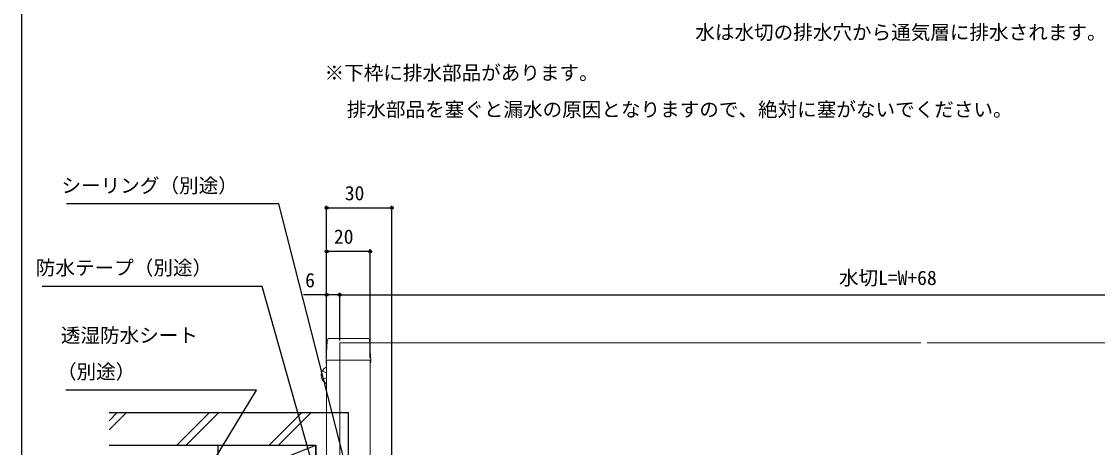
# Model space of a CAD drawing. Units: millimetres, scale not verified. Extents: x -525 to 525, y -783 to 779.
# Drawn here: x -525 to -30.5, y -427.4 to -231.6 of the extents above; entities that cross this region are included whole.
import ezdxf
from ezdxf.enums import TextEntityAlignment as Align

# ---------------------------------------------------------------- set-up
doc = ezdxf.new("R2010")
doc.units = ezdxf.units.MM
doc.header["$LTSCALE"] = 4
doc.layers.add('0-5_YKK_13', color=4, linetype='Continuous', lineweight=18)
for name, color, linetype in [('0-7_YKK_D', 6, 'Continuous'), ('0-8_YKK_ZWAK', 7, 'Continuous'), ('0-9_YSS_K', 3, 'Continuous'), ('0-A_YSS_KE', 3, 'Continuous')]:
    doc.layers.add(name, color=color, linetype=linetype)
doc.styles.add('ＭＳ ゴシック', font='')
doc.styles.get('ＭＳ ゴシック').set_extended_font_data('MS Gothic')

msp = doc.modelspace()

# ---------------------------------------------------------------- linework, layer by layer
at = {"layer": '0-5_YKK_13', "color": 6}
for p, q in [((-366.048, -377.274), (-383.499, -377.274)), ((-384.68, -380.952), (-385.054, -387.044)), ((-364.493, -387.044), (-364.867, -380.952)), ((-385.054, -387.044), (-385.055, -387.062)), ((-385.055, -388.544), (-385.055, -387.062)), ((-384.755, -387.37), (-384.774, -387.387)), ((-384.755, -387.37), (-384.755, -387.361)), ((-384.053, -387.3), (-365.494, -387.3)), ((-365.774, -387.3), (-383.774, -387.3)), ((-364.792, -387.361), (-364.792, -387.37)), ((-364.774, -387.387), (-364.792, -387.37)), ((-364.493, -387.044), (-364.492, -387.062)), ((-364.492, -387.062), (-364.492, -388.239))]:
    msp.add_line(p, q, dxfattribs=at)
at = {"layer": '0-5_YKK_13'}
for p, q in [((-384.774, -411.274), (-384.774, -387.387)), ((-384.774, -397.808), (-384.774, -390.617)), ((-364.774, -464.274), (-364.774, -387.387)), ((-386.739, -392.163), (-384.924, -393.068)), ((-386.739, -396.263), (-384.924, -395.358)), ((-384.774, -393.351), (-384.924, -393.068)), ((-384.774, -395.074), (-384.924, -395.358)), ((-384.774, -493.98), (-384.774, -411.274))]:
    msp.add_line(p, q, dxfattribs=at)
at = {"layer": '0-5_YKK_13', "color": 5}
for points in [[(-354.774, -499.274), (-378.774, -499.274), (-378.774, -379.274)], [(-111.773, -379.274), (-364.973, -379.274), (-378.774, -379.274)], [(-108.773, -379.274), (135.426, -379.274), (149.226, -379.274)]]:
    msp.add_lwpolyline(points, dxfattribs=at)
at = {"layer": '0-5_YKK_13', "color": 6}
for centre, radius, start, end in [((-383.275, -378.411), 1.252, 136.59866, 184.87994), ((-383.499, -378.274), 1, 90.00009, 133.47656), ((-366.048, -378.274), 1, 51.11009, 89.99995), ((-366.364, -378.468), 1.353, 354.25102, 45.8373), ((-384.734, -388.538), 0.32, 181.01729, 262.99649), ((-384.755, -388.543), 0.299, 180.10046, 266.50376), ((-364.792, -388.238), 0.299, 273.49624, 359.89954), ((-364.792, -388.239), 0.3, 273.61382, 0)]:
    msp.add_arc(centre, radius, start, end, dxfattribs=at)
at = {"layer": '0-5_YKK_13'}
for centre, radius, start, end in [((-383.074, -394.213), 4.2, 117.28096, 242.71904), ((-384.928, -390.617), 0.154, 0, 117.28096), ((-384.928, -397.808), 0.154, 242.71904, 0)]:
    msp.add_arc(centre, radius, start, end, dxfattribs=at)
at = {"layer": '0-5_YKK_13', "color": 6}
for centre, major_axis, ratio, start_param, end_param in [((-384.68, -381.213), (-0.183, -3), 0.005311, 3.5904852, 4.6254461), ((-364.867, -381.213), (0.183, -3), 0.005311, 1.6577392, 2.6318347), ((-384.053, -387.361), (-0.701, 0), 0.086993, 4.712389, 6.2831853), ((-365.494, -387.361), (-0.701, 0), 0.086993, 3.1415927, 4.712389)]:
    msp.add_ellipse(centre, major_axis=major_axis, ratio=ratio, start_param=start_param, end_param=end_param, dxfattribs=at)
at = {"layer": '0-7_YKK_D'}
for p, q in [((-384.774, -386.387), (-384.774, -316.274)), ((-354.774, -463.774), (-354.774, -316.274)), ((-384.774, -317.274), (-354.774, -317.274)), ((-384.774, -386.387), (-384.774, -336.274)), ((-364.774, -337.274), (-384.774, -337.274)), ((-364.774, -386.387), (-364.774, -336.274)), ((-384.774, -386.387), (-384.774, -356.274)), ((-378.774, -378.274), (-378.774, -356.274)), ((-378.774, -378.274), (-378.774, -356.274)), ((-378.774, -357.274), (149.226, -357.274))]:
    msp.add_line(p, q, dxfattribs=at)
for points in [[(-368.685, -464.274), (-369.316, -461.803), (-406.722, -315.477), (-504.261, -315.477)], [(-361.47, -540.774), (-362.162, -538.32), (-414.338, -353.41), (-515.456, -353.41)], [(-378.774, -357.274), (-384.774, -357.274), (-395.437, -357.274)], [(-443.828, -445.274), (-442.508, -443.092), (-417.05, -401.015), (-504.617, -401.015)]]:
    msp.add_lwpolyline(points, dxfattribs=at)
for centre in [(-384.774, -317.274), (-354.774, -317.274), (-384.774, -337.274), (-364.774, -337.274), (-384.774, -357.274), (-378.774, -357.274), (-378.774, -357.274)]:
    msp.add_circle(centre, 0.637, dxfattribs=at)
at = {"layer": '0-8_YKK_ZWAK'}
msp.add_line((-525, 747.1), (-525, -782.9), dxfattribs=at)
at = {"layer": '0-9_YSS_K'}
for p, q in [((-484.78, -415.075), (-480.979, -411.274)), ((-484.78, -419.317), (-476.737, -411.274)), ((-453.553, -426.274), (-438.553, -411.274)), ((-449.31, -426.274), (-434.31, -411.274)), ((-411.126, -426.274), (-396.126, -411.274)), ((-406.884, -426.274), (-391.884, -411.274)), ((-434.774, -444.274), (-389.774, -426.274)), ((-434.774, -426.274), (-434.774, -444.274)), ((-434.774, -426.274), (-389.774, -426.274))]:
    msp.add_line(p, q, dxfattribs=at)
msp.add_lwpolyline([(-389.774, -426.274), (-389.774, -444.274), (-434.774, -444.274)], dxfattribs=at)
at = {"layer": '0-A_YSS_KE'}
for p, q in [((-484.78, -411.274), (-374.774, -411.274)), ((-374.774, -509.274), (-374.774, -411.274)), ((-484.78, -426.274), (-389.774, -426.274)), ((-389.774, -509.274), (-389.774, -426.274))]:
    msp.add_line(p, q, dxfattribs=at)

# ---------------------------------------------------------------- texts
at = {"layer": '0-7_YKK_D', "style": 'ＭＳ ゴシック'}
for s, p in [('水は水切の排水穴から通気層に排水されます。', (-215.346, -241.88)), ('※下枠に排水部品があります。', (-385.747, -260.477)), ('\u3000排水部品を塞ぐと漏水の原因となりますので、絶対に塞がないでください。', (-384.52, -277.318)), ('シーリング（別途）', (-506.618, -312.298)), ('30', (-376.421, -315.774)), ('20', (-381.421, -335.774)), ('防水テープ（別途）', (-518.426, -350.079)), ('水切L=W+68', (-149.342, -354.702)), ('6', (-394.653, -355.774)), ('透湿防水シート', (-506.922, -381.149)), ('（別途）', (-508.712, -397.837))]:
    msp.add_text(s, height=6.598, dxfattribs=at).set_placement(p, align=Align.BOTTOM_LEFT)

doc.saveas('drawing.dxf')
